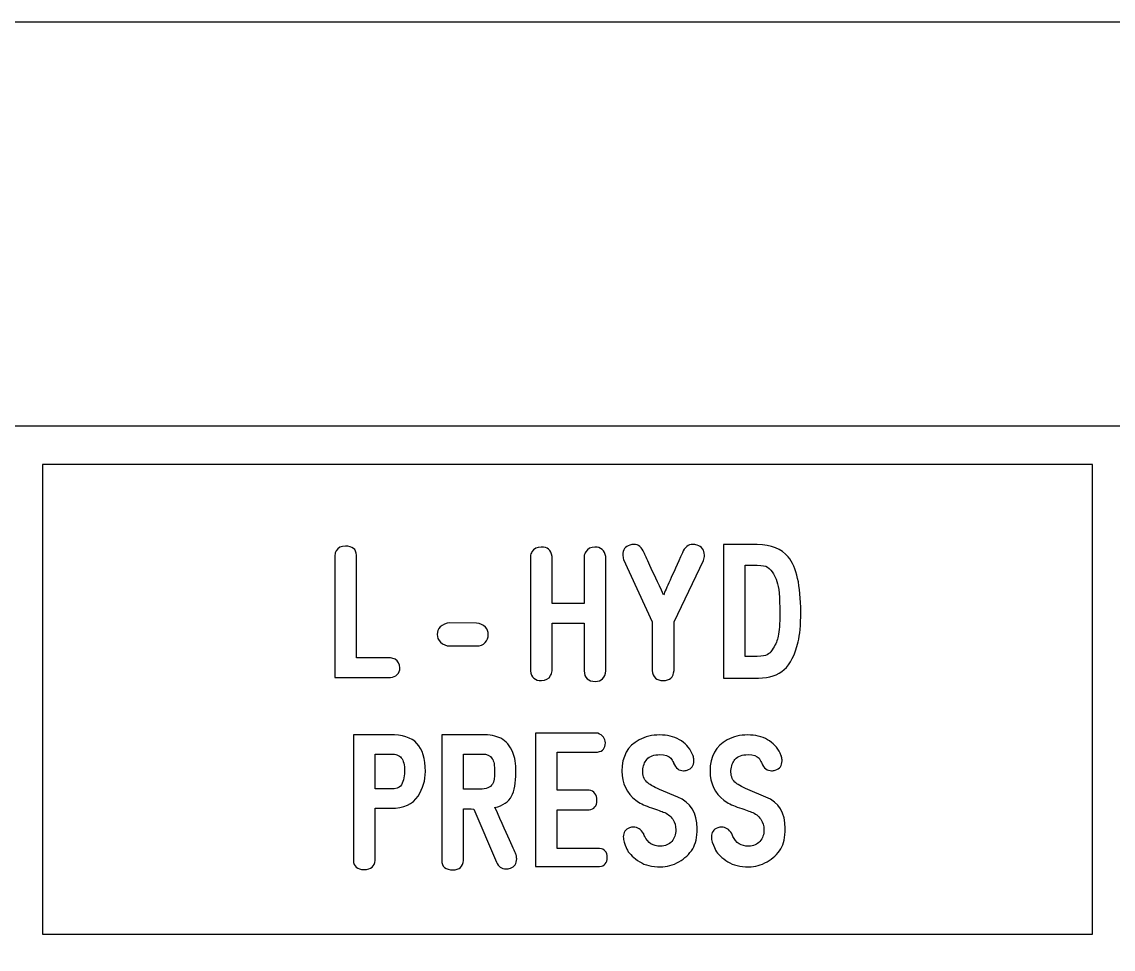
# Model space of a CAD drawing. Extents: x -224 to 225, y -79 to 79.
# Drawn here: x 127.49 to 152.49, y 57.14 to 78.38 of the extents above; entities that cross this region are included whole.
import ezdxf

# ---------------------------------------------------------------- set-up
doc = ezdxf.new("R2010")
doc.units = 0
doc.header["$MEASUREMENT"] = 0
doc.layers.add('PLAN_1', color=7, linetype='CONTINUOUS')

msp = doc.modelspace()

# ---------------------------------------------------------------- linework, layer by layer
at = {"layer": 'PLAN_1', "color": 250}
for points, knots in [([(223.9759, 78.3773), (223.9759, 78.3773), (80.9759, 78.3773), (80.9759, 78.3773), (80.9759, 78.3773), (80.4251, 78.3773), (79.9759, 77.9273), (79.9759, 77.3758), (79.9759, 77.3758), (79.9759, 77.3758), (79.9758, 71.3342), (79.9758, 71.3342), (79.9758, 71.3342), (79.9758, 70.7827), (80.4251, 70.3325), (80.9759, 70.3325), (80.9759, 70.3325), (80.9759, 70.3325), (84.7471, 70.3329), (84.7471, 70.3329), (84.7471, 70.3329), (84.7471, 70.3329), (84.7471, 70.3312), (84.7471, 70.3312), (84.7471, 70.3312), (84.7774, 70.3321), (84.8074, 70.3317), (84.8374, 70.3317), (84.8374, 70.3317), (88.2125, 70.3329), (90.9501, 67.5933), (90.9501, 64.2164), (90.9501, 64.2164), (90.9499, 60.8399), (88.2127, 58.101), (84.8374, 58.101), (84.8374, 58.101), (84.8072, 58.1014), (84.7774, 58.1018), (84.7474, 58.1024), (84.7474, 58.1024), (84.7474, 58.1024), (84.7471, 58.1014), (84.7471, 58.1014), (84.7471, 58.1014), (84.7471, 58.1014), (80.9759, 58.1014), (80.9759, 58.1014), (80.9759, 58.1014), (80.4251, 58.1014), (79.9759, 57.6514), (79.9759, 57.0999), (79.9759, 57.0999), (79.9759, 57.0999), (79.9758, -57.5), (79.9758, -57.5), (79.9758, -57.5), (79.9758, -58.0516), (80.4251, -58.5014), (80.9759, -58.5014), (80.9759, -58.5014), (80.9759, -58.5014), (84.7471, -58.5013), (84.7471, -58.5013), (84.7471, -58.5013), (84.7471, -58.5013), (84.7471, -58.502), (84.7471, -58.502), (84.7471, -58.502), (84.7774, -58.5013), (84.8074, -58.5014), (84.8374, -58.5014), (84.8374, -58.5014), (88.2125, -58.5013), (90.9501, -61.2399), (90.9501, -64.6167), (90.9501, -64.6167), (90.9499, -67.9901), (88.2177, -70.7272), (84.8467, -70.7321), (84.8467, -70.7321), (84.8397, -70.7321), (84.8338, -70.732), (84.8269, -70.7319), (84.8269, -70.7319), (84.8002, -70.7315), (84.7739, -70.7314), (84.7474, -70.7309), (84.7474, -70.7309), (84.7474, -70.7309), (84.7471, -70.7314), (84.7471, -70.7314), (84.7471, -70.7314), (84.7471, -70.7314), (80.9759, -70.7314), (80.9759, -70.7314), (80.9759, -70.7314), (80.4251, -70.7314), (79.9759, -71.181), (79.9759, -71.7325), (79.9759, -71.7325), (79.9759, -71.7325), (79.9758, -77.6209), (79.9758, -77.6209), (79.9758, -77.6209), (79.9758, -77.9033), (80.0791, -78.1466), (80.2822, -78.3424), (80.2822, -78.3424), (80.4854, -78.5379), (80.7318, -78.6325), (81.0136, -78.6218), (81.0136, -78.6218), (81.0136, -78.6218), (224.0136, -78.5346), (224.0136, -78.5346), (224.0136, -78.5346), (224.5508, -78.5142), (224.9758, -78.0725), (224.9758, -77.5342), (224.9758, -77.5342), (224.9758, -77.5342), (224.9758, -71.7378), (224.9758, -71.7378), (224.9758, -71.7378), (224.9758, -71.1866), (224.5266, -70.7368), (223.9758, -70.7368), (223.9758, -70.7368), (223.9758, -70.7368), (220.4778, -70.7365), (220.4778, -70.7365), (220.4778, -70.7365), (220.4778, -70.7365), (220.4778, -70.735), (220.4778, -70.735), (220.4778, -70.735), (220.4481, -70.7357), (220.4179, -70.7368), (220.3879, -70.7368), (220.3879, -70.7368), (217.0127, -70.7365), (214.2753, -67.9983), (214.2753, -64.6215), (214.2753, -64.6215), (214.2753, -61.2481), (217.0057, -58.5128), (220.3752, -58.506), (220.3752, -58.506), (220.381, -58.5058), (220.3857, -58.506), (220.3914, -58.5058), (220.3914, -58.5058), (220.4203, -58.5054), (220.4492, -58.5066), (220.4779, -58.5072), (220.4779, -58.5072), (220.4779, -58.5072), (220.4778, -58.505), (220.4778, -58.505), (220.4778, -58.505), (220.4778, -58.505), (223.9759, -58.505), (223.9759, -58.505), (223.9759, -58.505), (224.5267, -58.505), (224.9758, -58.0556), (224.9758, -57.5041), (224.9758, -57.5041), (224.9758, -57.5041), (224.9758, 57.096), (224.9758, 57.096), (224.9758, 57.096), (224.9758, 57.6478), (224.5266, 58.0971), (223.9758, 58.0971), (223.9758, 58.0971), (223.9758, 58.0971), (220.4778, 58.0973), (220.4778, 58.0973), (220.4778, 58.0973), (220.4778, 58.0973), (220.4778, 58.099), (220.4778, 58.099), (220.4778, 58.099), (220.4481, 58.0981), (220.4179, 58.0971), (220.3879, 58.0971), (220.3879, 58.0971), (217.0127, 58.0973), (214.2753, 60.8356), (214.2753, 64.2126), (214.2753, 64.2126), (214.2753, 67.5856), (217.0053, 70.3207), (220.3743, 70.3279), (220.3743, 70.3279), (220.3808, 70.3282), (220.386, 70.3279), (220.3923, 70.328), (220.3923, 70.328), (220.4209, 70.3288), (220.4495, 70.3274), (220.4779, 70.3268), (220.4779, 70.3268), (220.4779, 70.3268), (220.4778, 70.3291), (220.4778, 70.3291), (220.4778, 70.3291), (220.4778, 70.3291), (223.9759, 70.3291), (223.9759, 70.3291), (223.9759, 70.3291), (224.5267, 70.3291), (224.9758, 70.7785), (224.9758, 71.3299), (224.9758, 71.3299), (224.9758, 71.3299), (224.9758, 77.3759), (224.9758, 77.3759), (224.9758, 77.3759), (224.9758, 77.9276), (224.5265, 78.377), (223.9759, 78.3773)], [0, 0, 0, 0, 0.0175439, 0.0175439, 0.0175439, 0.0175439, 0.0350877, 0.0350877, 0.0350877, 0.0350877, 0.0526316, 0.0526316, 0.0526316, 0.0526316, 0.0701754, 0.0701754, 0.0701754, 0.0701754, 0.0877193, 0.0877193, 0.0877193, 0.0877193, 0.1052632, 0.1052632, 0.1052632, 0.1052632, 0.122807, 0.122807, 0.122807, 0.122807, 0.1403509, 0.1403509, 0.1403509, 0.1403509, 0.1578947, 0.1578947, 0.1578947, 0.1578947, 0.1754386, 0.1754386, 0.1754386, 0.1754386, 0.1929825, 0.1929825, 0.1929825, 0.1929825, 0.2105263, 0.2105263, 0.2105263, 0.2105263, 0.2280702, 0.2280702, 0.2280702, 0.2280702, 0.245614, 0.245614, 0.245614, 0.245614, 0.2631579, 0.2631579, 0.2631579, 0.2631579, 0.2807018, 0.2807018, 0.2807018, 0.2807018, 0.2982456, 0.2982456, 0.2982456, 0.2982456, 0.3157895, 0.3157895, 0.3157895, 0.3157895, 0.3333333, 0.3333333, 0.3333333, 0.3333333, 0.3508772, 0.3508772, 0.3508772, 0.3508772, 0.3684211, 0.3684211, 0.3684211, 0.3684211, 0.3859649, 0.3859649, 0.3859649, 0.3859649, 0.4035088, 0.4035088, 0.4035088, 0.4035088, 0.4210526, 0.4210526, 0.4210526, 0.4210526, 0.4385965, 0.4385965, 0.4385965, 0.4385965, 0.4561404, 0.4561404, 0.4561404, 0.4561404, 0.4736842, 0.4736842, 0.4736842, 0.4736842, 0.4912281, 0.4912281, 0.4912281, 0.4912281, 0.5087719, 0.5087719, 0.5087719, 0.5087719, 0.5263158, 0.5263158, 0.5263158, 0.5263158, 0.5438596, 0.5438596, 0.5438596, 0.5438596, 0.5614035, 0.5614035, 0.5614035, 0.5614035, 0.5789474, 0.5789474, 0.5789474, 0.5789474, 0.5964912, 0.5964912, 0.5964912, 0.5964912, 0.6140351, 0.6140351, 0.6140351, 0.6140351, 0.6315789, 0.6315789, 0.6315789, 0.6315789, 0.6491228, 0.6491228, 0.6491228, 0.6491228, 0.6666667, 0.6666667, 0.6666667, 0.6666667, 0.6842105, 0.6842105, 0.6842105, 0.6842105, 0.7017544, 0.7017544, 0.7017544, 0.7017544, 0.7192982, 0.7192982, 0.7192982, 0.7192982, 0.7368421, 0.7368421, 0.7368421, 0.7368421, 0.754386, 0.754386, 0.754386, 0.754386, 0.7719298, 0.7719298, 0.7719298, 0.7719298, 0.7894737, 0.7894737, 0.7894737, 0.7894737, 0.8070175, 0.8070175, 0.8070175, 0.8070175, 0.8245614, 0.8245614, 0.8245614, 0.8245614, 0.8421053, 0.8421053, 0.8421053, 0.8421053, 0.8596491, 0.8596491, 0.8596491, 0.8596491, 0.877193, 0.877193, 0.877193, 0.877193, 0.8947368, 0.8947368, 0.8947368, 0.8947368, 0.9122807, 0.9122807, 0.9122807, 0.9122807, 0.9298246, 0.9298246, 0.9298246, 0.9298246, 0.9473684, 0.9473684, 0.9473684, 0.9473684, 0.9649123, 0.9649123, 0.9649123, 0.9649123, 1, 1, 1, 1]), ([(101.9357, 69.1187), (101.9357, 69.1187), (203.0161, 69.1187), (203.0161, 69.1187), (203.0161, 69.1187), (203.0161, 69.1187), (203.0161, -69.3472), (203.0161, -69.3472), (203.0161, -69.3472), (203.0161, -69.3472), (101.9357, -69.3472), (101.9357, -69.3472), (101.9357, -69.3472), (101.9357, -69.3472), (101.9357, 69.1187), (101.9357, 69.1187)], [0, 0, 0, 0, 0.2, 0.2, 0.2, 0.2, 0.4, 0.4, 0.4, 0.4, 0.6, 0.6, 0.6, 0.6, 1, 1, 1, 1]), ([(127.9581, 68.2396), (127.9581, 68.2396), (152.0173, 68.2396), (152.0173, 68.2396), (152.0173, 68.2396), (152.0173, 68.2396), (152.0173, 57.4852), (152.0173, 57.4852), (152.0173, 57.4852), (152.0173, 57.4852), (127.9581, 57.4852), (127.9581, 57.4852), (127.9581, 57.4852), (127.9581, 57.4852), (127.9581, 68.2396), (127.9581, 68.2396)], [0, 0, 0, 0, 0.2, 0.2, 0.2, 0.2, 0.4, 0.4, 0.4, 0.4, 0.6, 0.6, 0.6, 0.6, 1, 1, 1, 1])]:
    msp.add_open_spline(points, degree=3, knots=knots, dxfattribs=at)
at = {"layer": 'PLAN_1', "color": 7}
for points, knots in [([(134.6574, 63.3592), (134.6574, 63.3592), (134.6574, 66.1637), (134.6574, 66.1637), (134.6574, 66.1637), (134.6625, 66.2031), (134.6732, 66.2374), (134.691, 66.266), (134.691, 66.266), (134.7318, 66.3342), (134.8016, 66.3683), (134.8995, 66.3683), (134.8995, 66.3683), (135.0624, 66.3699), (135.1467, 66.3016), (135.1544, 66.1637), (135.1544, 66.1637), (135.1544, 66.1637), (135.1545, 63.8117), (135.1545, 63.8117), (135.1545, 63.8117), (135.1545, 63.8117), (135.9331, 63.8117), (135.9331, 63.8117), (135.9331, 63.8117), (135.9738, 63.8067), (136.0094, 63.7965), (136.0392, 63.7798), (136.0392, 63.7798), (136.1099, 63.7405), (136.146, 63.6744), (136.1473, 63.5829), (136.1473, 63.5829), (136.15, 63.5207), (136.1301, 63.469), (136.0882, 63.4289), (136.0882, 63.4289), (136.047, 63.3885), (135.9954, 63.3654), (135.9331, 63.359), (135.9331, 63.359), (135.9331, 63.359), (134.6574, 63.3592), (134.6574, 63.3592)], [0, 0, 0, 0, 0.0833333, 0.0833333, 0.0833333, 0.0833333, 0.1666667, 0.1666667, 0.1666667, 0.1666667, 0.25, 0.25, 0.25, 0.25, 0.3333333, 0.3333333, 0.3333333, 0.3333333, 0.4166667, 0.4166667, 0.4166667, 0.4166667, 0.5, 0.5, 0.5, 0.5, 0.5833333, 0.5833333, 0.5833333, 0.5833333, 0.6666667, 0.6666667, 0.6666667, 0.6666667, 0.75, 0.75, 0.75, 0.75, 0.8333333, 0.8333333, 0.8333333, 0.8333333, 1, 1, 1, 1]), ([(140.3664, 63.5174), (140.3664, 63.5174), (140.3664, 64.6052), (140.3664, 64.6052), (140.3664, 64.6052), (140.3664, 64.6052), (139.6362, 64.6052), (139.6362, 64.6052), (139.6362, 64.6052), (139.6362, 64.6052), (139.6362, 63.5174), (139.6362, 63.5174), (139.6362, 63.5174), (139.6298, 63.4735), (139.6182, 63.4367), (139.6004, 63.4054), (139.6004, 63.4054), (139.5586, 63.3299), (139.4905, 63.291), (139.3957, 63.2898), (139.3957, 63.2898), (139.2421, 63.2874), (139.1554, 63.3629), (139.137, 63.5167), (139.137, 63.5167), (139.137, 63.5167), (139.1371, 66.1358), (139.1371, 66.1358), (139.1371, 66.1358), (139.1423, 66.1771), (139.1535, 66.212), (139.1726, 66.2418), (139.1726, 66.2418), (139.2159, 66.3112), (139.2877, 66.3475), (139.3881, 66.3499), (139.3881, 66.3499), (139.5286, 66.3525), (139.6112, 66.2814), (139.636, 66.1358), (139.636, 66.1358), (139.636, 66.1358), (139.6362, 65.0595), (139.6362, 65.0595), (139.6362, 65.0595), (139.6362, 65.0595), (140.3664, 65.0595), (140.3664, 65.0595), (140.3664, 65.0595), (140.3664, 65.0595), (140.3664, 66.1358), (140.3664, 66.1358), (140.3664, 66.1358), (140.3742, 66.1771), (140.3868, 66.212), (140.4058, 66.2418), (140.4058, 66.2418), (140.4517, 66.3112), (140.5222, 66.3475), (140.6175, 66.3499), (140.6175, 66.3499), (140.6825, 66.3513), (140.737, 66.3316), (140.7828, 66.2914), (140.7828, 66.2914), (140.828, 66.2507), (140.8546, 66.1993), (140.8635, 66.1358), (140.8635, 66.1358), (140.8635, 66.1358), (140.8637, 63.5174), (140.8637, 63.5174), (140.8637, 63.5174), (140.8476, 63.3533), (140.7669, 63.2713), (140.6213, 63.2713), (140.6213, 63.2713), (140.4613, 63.2715), (140.3766, 63.3533), (140.3664, 63.5174)], [0, 0, 0, 0, 0.047619, 0.047619, 0.047619, 0.047619, 0.0952381, 0.0952381, 0.0952381, 0.0952381, 0.1428571, 0.1428571, 0.1428571, 0.1428571, 0.1904762, 0.1904762, 0.1904762, 0.1904762, 0.2380952, 0.2380952, 0.2380952, 0.2380952, 0.2857143, 0.2857143, 0.2857143, 0.2857143, 0.3333333, 0.3333333, 0.3333333, 0.3333333, 0.3809524, 0.3809524, 0.3809524, 0.3809524, 0.4285714, 0.4285714, 0.4285714, 0.4285714, 0.4761905, 0.4761905, 0.4761905, 0.4761905, 0.5238095, 0.5238095, 0.5238095, 0.5238095, 0.5714286, 0.5714286, 0.5714286, 0.5714286, 0.6190476, 0.6190476, 0.6190476, 0.6190476, 0.6666667, 0.6666667, 0.6666667, 0.6666667, 0.7142857, 0.7142857, 0.7142857, 0.7142857, 0.7619048, 0.7619048, 0.7619048, 0.7619048, 0.8095238, 0.8095238, 0.8095238, 0.8095238, 0.8571429, 0.8571429, 0.8571429, 0.8571429, 0.9047619, 0.9047619, 0.9047619, 0.9047619, 1, 1, 1, 1]), ([(142.4274, 64.6348), (142.4274, 64.6348), (142.4274, 63.5186), (142.4274, 63.5186), (142.4274, 63.5186), (142.4147, 63.3674), (142.3333, 63.2916), (142.1813, 63.2916), (142.1813, 63.2916), (142.0238, 63.293), (141.9404, 63.3685), (141.9302, 63.5186), (141.9302, 63.5186), (141.9302, 63.5186), (141.9303, 64.6348), (141.9303, 64.6348), (141.9303, 64.6348), (141.9303, 64.6348), (141.2725, 66.0652), (141.2725, 66.0652), (141.2725, 66.0652), (141.2616, 66.0996), (141.2558, 66.1351), (141.2558, 66.1714), (141.2558, 66.1714), (141.2558, 66.2858), (141.3085, 66.3595), (141.4141, 66.3931), (141.4141, 66.3931), (141.4459, 66.4027), (141.4764, 66.4079), (141.505, 66.4079), (141.505, 66.4079), (141.6158, 66.408), (141.6944, 66.3435), (141.7414, 66.2158), (141.7414, 66.2158), (141.7727, 66.146), (141.9213, 65.8262), (142.1877, 65.2547), (142.1877, 65.2547), (142.2436, 65.3806), (142.3873, 65.7003), (142.6193, 66.2158), (142.6193, 66.2158), (142.6703, 66.3437), (142.7515, 66.4079), (142.8634, 66.4079), (142.8634, 66.4079), (142.8921, 66.408), (142.9225, 66.4027), (142.9543, 66.3931), (142.9543, 66.3931), (143.0676, 66.3584), (143.124, 66.282), (143.124, 66.1637), (143.124, 66.1637), (143.1241, 66.1231), (143.117, 66.083), (143.1031, 66.0441), (143.1031, 66.0441), (143.1031, 66.0441), (142.4274, 64.6348), (142.4274, 64.6348)], [0, 0, 0, 0, 0.0588235, 0.0588235, 0.0588235, 0.0588235, 0.1176471, 0.1176471, 0.1176471, 0.1176471, 0.1764706, 0.1764706, 0.1764706, 0.1764706, 0.2352941, 0.2352941, 0.2352941, 0.2352941, 0.2941176, 0.2941176, 0.2941176, 0.2941176, 0.3529412, 0.3529412, 0.3529412, 0.3529412, 0.4117647, 0.4117647, 0.4117647, 0.4117647, 0.4705882, 0.4705882, 0.4705882, 0.4705882, 0.5294118, 0.5294118, 0.5294118, 0.5294118, 0.5882353, 0.5882353, 0.5882353, 0.5882353, 0.6470588, 0.6470588, 0.6470588, 0.6470588, 0.7058824, 0.7058824, 0.7058824, 0.7058824, 0.7647059, 0.7647059, 0.7647059, 0.7647059, 0.8235294, 0.8235294, 0.8235294, 0.8235294, 0.8823529, 0.8823529, 0.8823529, 0.8823529, 1, 1, 1, 1]), ([(145.2728, 64.1768), (145.1996, 63.8825), (145.0927, 63.6706), (144.9522, 63.5421), (144.9522, 63.5421), (144.8124, 63.4139), (144.616, 63.3496), (144.3642, 63.3496), (144.3642, 63.3496), (144.3642, 63.3496), (143.5597, 63.3497), (143.5597, 63.3497), (143.5597, 63.3497), (143.5597, 63.3497), (143.5597, 66.4039), (143.5597, 66.4039), (143.5597, 66.4039), (143.5597, 66.4039), (144.3346, 66.4039), (144.3346, 66.4039), (144.3346, 66.4039), (144.6549, 66.4039), (144.8912, 66.3106), (145.0438, 66.1231), (145.0438, 66.1231), (145.2353, 65.888), (145.3305, 65.4664), (145.3305, 64.858), (145.3305, 64.858), (145.3305, 64.5598), (145.3114, 64.333), (145.2728, 64.1768)], [0, 0, 0, 0, 0.1111111, 0.1111111, 0.1111111, 0.1111111, 0.2222222, 0.2222222, 0.2222222, 0.2222222, 0.3333333, 0.3333333, 0.3333333, 0.3333333, 0.4444444, 0.4444444, 0.4444444, 0.4444444, 0.5555556, 0.5555556, 0.5555556, 0.5555556, 0.6666667, 0.6666667, 0.6666667, 0.6666667, 0.7777778, 0.7777778, 0.7777778, 0.7777778, 1, 1, 1, 1]), ([(144.7852, 65.5607), (144.7578, 65.6322), (144.731, 65.692), (144.705, 65.7391), (144.705, 65.7391), (144.6713, 65.8002), (144.6255, 65.851), (144.567, 65.8916), (144.567, 65.8916), (144.5308, 65.9177), (144.4513, 65.931), (144.3286, 65.931), (144.3286, 65.931), (144.3286, 65.931), (144.0568, 65.931), (144.0568, 65.931), (144.0568, 65.931), (144.0568, 65.931), (144.0568, 63.845), (144.0568, 63.845), (144.0568, 63.845), (144.0568, 63.845), (144.3358, 63.845), (144.3358, 63.845), (144.3358, 63.845), (144.4477, 63.845), (144.5231, 63.8575), (144.5632, 63.8829), (144.5632, 63.8829), (144.6027, 63.9085), (144.6274, 63.9273), (144.6376, 63.9394), (144.6376, 63.9394), (144.6465, 63.9485), (144.6674, 63.9788), (144.7011, 64.0309), (144.7011, 64.0309), (144.7584, 64.1233), (144.7965, 64.2146), (144.8162, 64.3069), (144.8162, 64.3069), (144.8398, 64.4201), (144.8518, 64.5961), (144.8518, 64.8357), (144.8518, 64.8357), (144.8519, 65.1995), (144.8295, 65.441), (144.7852, 65.5607)], [0, 0, 0, 0, 0.0769231, 0.0769231, 0.0769231, 0.0769231, 0.1538462, 0.1538462, 0.1538462, 0.1538462, 0.2307692, 0.2307692, 0.2307692, 0.2307692, 0.3076923, 0.3076923, 0.3076923, 0.3076923, 0.3846154, 0.3846154, 0.3846154, 0.3846154, 0.4615385, 0.4615385, 0.4615385, 0.4615385, 0.5384615, 0.5384615, 0.5384615, 0.5384615, 0.6153846, 0.6153846, 0.6153846, 0.6153846, 0.6923077, 0.6923077, 0.6923077, 0.6923077, 0.7692308, 0.7692308, 0.7692308, 0.7692308, 0.8461538, 0.8461538, 0.8461538, 0.8461538, 1, 1, 1, 1]), ([(137.296, 64.0839), (137.2065, 64.0852), (137.1339, 64.1129), (137.078, 64.1677), (137.078, 64.1677), (137.0271, 64.2186), (137.0017, 64.2788), (137.0017, 64.3482), (137.0017, 64.3482), (137.0017, 64.4151), (137.0259, 64.4721), (137.0742, 64.5199), (137.0742, 64.5199), (137.1263, 64.5733), (137.2007, 64.6038), (137.296, 64.6126), (137.296, 64.6126), (137.296, 64.6126), (137.905, 64.6071), (137.905, 64.6071), (137.905, 64.6071), (137.9909, 64.5993), (138.0582, 64.5688), (138.1078, 64.5153), (138.1078, 64.5153), (138.1519, 64.4673), (138.1733, 64.4092), (138.1733, 64.3405), (138.1733, 64.3405), (138.1735, 64.2714), (138.1504, 64.2115), (138.1046, 64.1619), (138.1046, 64.1619), (138.0538, 64.1087), (137.987, 64.0825), (137.905, 64.0838), (137.905, 64.0838), (137.905, 64.0838), (137.296, 64.0839), (137.296, 64.0839)], [0, 0, 0, 0, 0.0909091, 0.0909091, 0.0909091, 0.0909091, 0.1818182, 0.1818182, 0.1818182, 0.1818182, 0.2727273, 0.2727273, 0.2727273, 0.2727273, 0.3636364, 0.3636364, 0.3636364, 0.3636364, 0.4545455, 0.4545455, 0.4545455, 0.4545455, 0.5454545, 0.5454545, 0.5454545, 0.5454545, 0.6363636, 0.6363636, 0.6363636, 0.6363636, 0.7272727, 0.7272727, 0.7272727, 0.7272727, 0.8181818, 0.8181818, 0.8181818, 0.8181818, 1, 1, 1, 1]), ([(136.5665, 60.6475), (136.4463, 60.4597), (136.2371, 60.3664), (135.9409, 60.3664), (135.9409, 60.3664), (135.9409, 60.3664), (135.5793, 60.3665), (135.5793, 60.3665), (135.5793, 60.3665), (135.5793, 60.3665), (135.5793, 59.172), (135.5793, 59.172), (135.5793, 59.172), (135.573, 59.0329), (135.4889, 58.9634), (135.3281, 58.9634), (135.3281, 58.9634), (135.1705, 58.9635), (135.0884, 59.0327), (135.082, 59.1719), (135.082, 59.1719), (135.082, 59.1719), (135.082, 62.0517), (135.082, 62.0517), (135.082, 62.0517), (135.082, 62.0517), (135.9186, 62.0517), (135.9186, 62.0517), (135.9186, 62.0517), (136.2042, 62.0517), (136.4113, 61.9854), (136.5397, 61.8531), (136.5397, 61.8531), (136.6681, 61.7211), (136.7323, 61.5054), (136.7323, 61.206), (136.7323, 61.206), (136.7324, 61.0064), (136.677, 60.8202), (136.5665, 60.6475)], [0, 0, 0, 0, 0.0909091, 0.0909091, 0.0909091, 0.0909091, 0.1818182, 0.1818182, 0.1818182, 0.1818182, 0.2727273, 0.2727273, 0.2727273, 0.2727273, 0.3636364, 0.3636364, 0.3636364, 0.3636364, 0.4545455, 0.4545455, 0.4545455, 0.4545455, 0.5454545, 0.5454545, 0.5454545, 0.5454545, 0.6363636, 0.6363636, 0.6363636, 0.6363636, 0.7272727, 0.7272727, 0.7272727, 0.7272727, 0.8181818, 0.8181818, 0.8181818, 0.8181818, 1, 1, 1, 1]), ([(138.3604, 59.1352), (138.3604, 59.1352), (137.8443, 60.3493), (137.8443, 60.3493), (137.8443, 60.3493), (137.7615, 60.3531), (137.682, 60.3537), (137.6057, 60.3511), (137.6057, 60.3511), (137.6057, 60.3511), (137.6058, 59.1727), (137.6058, 59.1727), (137.6058, 59.1727), (137.5925, 59.0282), (137.5123, 58.9563), (137.3654, 58.9563), (137.3654, 58.9563), (137.192, 58.9565), (137.1061, 59.0282), (137.1086, 59.1726), (137.1086, 59.1726), (137.1086, 59.1726), (137.1087, 62.0517), (137.1087, 62.0517), (137.1087, 62.0517), (137.1087, 62.0517), (138.0304, 62.0517), (138.0304, 62.0517), (138.0304, 62.0517), (138.209, 62.0517), (138.352, 62.0241), (138.4588, 61.9696), (138.4588, 61.9696), (138.5817, 61.906), (138.6749, 61.7979), (138.7385, 61.6435), (138.7385, 61.6435), (138.7831, 61.5355), (138.8052, 61.386), (138.8052, 61.1947), (138.8052, 61.1947), (138.8053, 60.947), (138.7728, 60.7637), (138.7086, 60.6453), (138.7086, 60.6453), (138.6374, 60.5152), (138.5103, 60.428), (138.3266, 60.3847), (138.3266, 60.3847), (138.3266, 60.3847), (138.3247, 60.3906), (138.3247, 60.3906), (138.3247, 60.3906), (138.6527, 59.6641), (138.8154, 59.299), (138.8129, 59.2953), (138.8129, 59.2953), (138.82, 59.268), (138.8237, 59.2399), (138.8237, 59.2113), (138.8237, 59.2113), (138.8238, 59.0982), (138.7754, 59.0263), (138.6787, 58.9952), (138.6787, 58.9952), (138.644, 58.9844), (138.6114, 58.9786), (138.5802, 58.9786), (138.5802, 58.9786), (138.4787, 58.9789), (138.4054, 59.0307), (138.3604, 59.1352)], [0, 0, 0, 0, 0.0526316, 0.0526316, 0.0526316, 0.0526316, 0.1052632, 0.1052632, 0.1052632, 0.1052632, 0.1578947, 0.1578947, 0.1578947, 0.1578947, 0.2105263, 0.2105263, 0.2105263, 0.2105263, 0.2631579, 0.2631579, 0.2631579, 0.2631579, 0.3157895, 0.3157895, 0.3157895, 0.3157895, 0.3684211, 0.3684211, 0.3684211, 0.3684211, 0.4210526, 0.4210526, 0.4210526, 0.4210526, 0.4736842, 0.4736842, 0.4736842, 0.4736842, 0.5263158, 0.5263158, 0.5263158, 0.5263158, 0.5789474, 0.5789474, 0.5789474, 0.5789474, 0.6315789, 0.6315789, 0.6315789, 0.6315789, 0.6842105, 0.6842105, 0.6842105, 0.6842105, 0.7368421, 0.7368421, 0.7368421, 0.7368421, 0.7894737, 0.7894737, 0.7894737, 0.7894737, 0.8421053, 0.8421053, 0.8421053, 0.8421053, 0.8947368, 0.8947368, 0.8947368, 0.8947368, 1, 1, 1, 1]), ([(139.2522, 59.0309), (139.2522, 59.0309), (139.2522, 62.0833), (139.2522, 62.0833), (139.2522, 62.0833), (139.2522, 62.0833), (140.6788, 62.0833), (140.6788, 62.0833), (140.6788, 62.0833), (140.7968, 62.039), (140.8553, 61.9664), (140.8553, 61.8672), (140.8553, 61.8672), (140.8554, 61.7406), (140.7968, 61.6695), (140.6786, 61.6548), (140.6786, 61.6548), (140.6786, 61.6548), (139.7493, 61.655), (139.7493, 61.655), (139.7493, 61.655), (139.7493, 61.655), (139.7493, 60.7796), (139.7493, 60.7796), (139.7493, 60.7796), (139.7493, 60.7796), (140.4815, 60.7796), (140.4815, 60.7796), (140.4815, 60.7796), (140.6018, 60.7624), (140.6621, 60.6841), (140.6621, 60.5449), (140.6621, 60.5449), (140.6623, 60.4173), (140.6017, 60.3459), (140.4815, 60.3326), (140.4815, 60.3326), (140.4815, 60.3326), (139.7493, 60.3327), (139.7493, 60.3327), (139.7493, 60.3327), (139.7493, 60.3327), (139.7493, 59.4478), (139.7493, 59.4478), (139.7493, 59.4478), (139.7493, 59.4478), (140.7212, 59.4478), (140.7212, 59.4478), (140.7212, 59.4478), (140.8395, 59.4364), (140.8985, 59.3677), (140.8985, 59.2411), (140.8985, 59.2411), (140.8986, 59.1135), (140.8394, 59.0434), (140.7218, 59.0307), (140.7218, 59.0307), (140.7218, 59.0307), (139.2522, 59.0309), (139.2522, 59.0309)], [0, 0, 0, 0, 0.0625, 0.0625, 0.0625, 0.0625, 0.125, 0.125, 0.125, 0.125, 0.1875, 0.1875, 0.1875, 0.1875, 0.25, 0.25, 0.25, 0.25, 0.3125, 0.3125, 0.3125, 0.3125, 0.375, 0.375, 0.375, 0.375, 0.4375, 0.4375, 0.4375, 0.4375, 0.5, 0.5, 0.5, 0.5, 0.5625, 0.5625, 0.5625, 0.5625, 0.625, 0.625, 0.625, 0.625, 0.6875, 0.6875, 0.6875, 0.6875, 0.75, 0.75, 0.75, 0.75, 0.8125, 0.8125, 0.8125, 0.8125, 0.875, 0.875, 0.875, 0.875, 1, 1, 1, 1]), ([(142.8564, 59.4403), (142.777, 59.3161), (142.6714, 59.2163), (142.5399, 59.1407), (142.5399, 59.1407), (142.4046, 59.0625), (142.2646, 59.0232), (142.1209, 59.0232), (142.1209, 59.0232), (141.9222, 59.0232), (141.7624, 59.0625), (141.6423, 59.1407), (141.6423, 59.1407), (141.507, 59.2284), (141.4121, 59.3161), (141.3588, 59.4032), (141.3588, 59.4032), (141.3479, 59.4231), (141.3238, 59.4859), (141.2863, 59.5915), (141.2863, 59.5915), (141.2731, 59.6298), (141.2659, 59.6697), (141.2659, 59.7103), (141.2659, 59.7103), (141.2659, 59.8159), (141.3143, 59.8857), (141.4109, 59.9189), (141.4109, 59.9189), (141.441, 59.9292), (141.47, 59.934), (141.4986, 59.934), (141.4986, 59.934), (141.5928, 59.9341), (141.6702, 59.8851), (141.7313, 59.7865), (141.7313, 59.7865), (141.7315, 59.7786), (141.7395, 59.7568), (141.7554, 59.7236), (141.7554, 59.7236), (141.8261, 59.5731), (141.9474, 59.498), (142.1184, 59.498), (142.1184, 59.498), (142.2266, 59.498), (142.3129, 59.5349), (142.3771, 59.608), (142.3771, 59.608), (142.4383, 59.6759), (142.4687, 59.7657), (142.4687, 59.8763), (142.4687, 59.8763), (142.4689, 59.9626), (142.4451, 60.0422), (142.3981, 60.1147), (142.3981, 60.1147), (142.346, 60.1928), (142.2735, 60.2474), (142.182, 60.2787), (142.182, 60.2787), (142.1103, 60.3059), (142.0021, 60.3447), (141.8578, 60.3955), (141.8578, 60.3955), (141.7352, 60.4384), (141.6334, 60.4903), (141.5526, 60.552), (141.5526, 60.552), (141.3404, 60.7135), (141.2342, 60.9353), (141.2342, 61.2168), (141.2342, 61.2168), (141.2344, 61.5525), (141.3657, 61.7916), (141.6289, 61.934), (141.6289, 61.934), (141.7656, 62.0083), (141.922, 62.0458), (142.0981, 62.0458), (142.0981, 62.0458), (142.2673, 62.0458), (142.4184, 62.0089), (142.5526, 61.9358), (142.5526, 61.9358), (142.6818, 61.8642), (142.7776, 61.7604), (142.8393, 61.6249), (142.8393, 61.6249), (142.8393, 61.6249), (142.8636, 61.5693), (142.8636, 61.5693), (142.8636, 61.5693), (142.8647, 61.5667), (142.8653, 61.5639), (142.8653, 61.5614), (142.8653, 61.5614), (142.8636, 61.5667), (142.8621, 61.5691), (142.8621, 61.5691), (142.8621, 61.5691), (142.8622, 61.5679), (142.8647, 61.5589), (142.871, 61.5429), (142.871, 61.5429), (142.88, 61.5144), (142.8844, 61.4846), (142.8844, 61.4533), (142.8844, 61.4533), (142.8844, 61.3449), (142.8316, 61.2735), (142.7261, 61.241), (142.7261, 61.241), (142.6977, 61.2314), (142.6702, 61.2264), (142.6441, 61.2264), (142.6441, 61.2264), (142.5439, 61.2265), (142.468, 61.2837), (142.4184, 61.3975), (142.4184, 61.3975), (142.4161, 61.4126), (142.3949, 61.4501), (142.3555, 61.5112), (142.3555, 61.5112), (142.3091, 61.5673), (142.2265, 61.5952), (142.1057, 61.5952), (142.1057, 61.5952), (141.9704, 61.5953), (141.8705, 61.5583), (141.8056, 61.4852), (141.8056, 61.4852), (141.7503, 61.4211), (141.7192, 61.3371), (141.7128, 61.2341), (141.7128, 61.2341), (141.7067, 61.1222), (141.7363, 61.0331), (141.8025, 60.9676), (141.8025, 60.9676), (141.8547, 60.9155), (141.9531, 60.8589), (142.0981, 60.798), (142.0981, 60.798), (142.0981, 60.798), (142.5139, 60.6233), (142.5139, 60.6233), (142.5139, 60.6233), (142.8096, 60.4987), (142.9569, 60.2595), (142.9569, 59.9062), (142.9569, 59.9062), (142.957, 59.7007), (142.9232, 59.5457), (142.8564, 59.4403)], [0, 0, 0, 0, 0.025, 0.025, 0.025, 0.025, 0.05, 0.05, 0.05, 0.05, 0.075, 0.075, 0.075, 0.075, 0.1, 0.1, 0.1, 0.1, 0.125, 0.125, 0.125, 0.125, 0.15, 0.15, 0.15, 0.15, 0.175, 0.175, 0.175, 0.175, 0.2, 0.2, 0.2, 0.2, 0.225, 0.225, 0.225, 0.225, 0.25, 0.25, 0.25, 0.25, 0.275, 0.275, 0.275, 0.275, 0.3, 0.3, 0.3, 0.3, 0.325, 0.325, 0.325, 0.325, 0.35, 0.35, 0.35, 0.35, 0.375, 0.375, 0.375, 0.375, 0.4, 0.4, 0.4, 0.4, 0.425, 0.425, 0.425, 0.425, 0.45, 0.45, 0.45, 0.45, 0.475, 0.475, 0.475, 0.475, 0.5, 0.5, 0.5, 0.5, 0.525, 0.525, 0.525, 0.525, 0.55, 0.55, 0.55, 0.55, 0.575, 0.575, 0.575, 0.575, 0.6, 0.6, 0.6, 0.6, 0.625, 0.625, 0.625, 0.625, 0.65, 0.65, 0.65, 0.65, 0.675, 0.675, 0.675, 0.675, 0.7, 0.7, 0.7, 0.7, 0.725, 0.725, 0.725, 0.725, 0.75, 0.75, 0.75, 0.75, 0.775, 0.775, 0.775, 0.775, 0.8, 0.8, 0.8, 0.8, 0.825, 0.825, 0.825, 0.825, 0.85, 0.85, 0.85, 0.85, 0.875, 0.875, 0.875, 0.875, 0.9, 0.9, 0.9, 0.9, 0.925, 0.925, 0.925, 0.925, 0.95, 0.95, 0.95, 0.95, 1, 1, 1, 1]), ([(144.8753, 59.4403), (144.7959, 59.3161), (144.6903, 59.2163), (144.5588, 59.1407), (144.5588, 59.1407), (144.4235, 59.0625), (144.2835, 59.0232), (144.1398, 59.0232), (144.1398, 59.0232), (143.9411, 59.0232), (143.7813, 59.0625), (143.6612, 59.1407), (143.6612, 59.1407), (143.5259, 59.2284), (143.431, 59.3161), (143.3777, 59.4032), (143.3777, 59.4032), (143.3668, 59.4231), (143.3427, 59.4859), (143.3052, 59.5915), (143.3052, 59.5915), (143.292, 59.6298), (143.2848, 59.6697), (143.2848, 59.7103), (143.2848, 59.7103), (143.2848, 59.8159), (143.3332, 59.8857), (143.4298, 59.9189), (143.4298, 59.9189), (143.4599, 59.9292), (143.4889, 59.934), (143.5175, 59.934), (143.5175, 59.934), (143.6117, 59.9341), (143.6891, 59.8851), (143.7502, 59.7865), (143.7502, 59.7865), (143.7504, 59.7786), (143.7584, 59.7568), (143.7743, 59.7236), (143.7743, 59.7236), (143.845, 59.5731), (143.9663, 59.498), (144.1373, 59.498), (144.1373, 59.498), (144.2455, 59.498), (144.3318, 59.5349), (144.396, 59.608), (144.396, 59.608), (144.457, 59.6759), (144.4876, 59.7657), (144.4876, 59.8763), (144.4876, 59.8763), (144.4878, 59.9626), (144.464, 60.0422), (144.417, 60.1147), (144.417, 60.1147), (144.3649, 60.1928), (144.2924, 60.2474), (144.2009, 60.2787), (144.2009, 60.2787), (144.129, 60.3059), (144.021, 60.3447), (143.8767, 60.3955), (143.8767, 60.3955), (143.7541, 60.4384), (143.6523, 60.4903), (143.5715, 60.552), (143.5715, 60.552), (143.3593, 60.7135), (143.2531, 60.9353), (143.2531, 61.2168), (143.2531, 61.2168), (143.2533, 61.5525), (143.3846, 61.7916), (143.6478, 61.934), (143.6478, 61.934), (143.7845, 62.0083), (143.9409, 62.0458), (144.117, 62.0458), (144.117, 62.0458), (144.2862, 62.0458), (144.4373, 62.0089), (144.5715, 61.9358), (144.5715, 61.9358), (144.7005, 61.8642), (144.7965, 61.7604), (144.8582, 61.6249), (144.8582, 61.6249), (144.8582, 61.6249), (144.8825, 61.5693), (144.8825, 61.5693), (144.8825, 61.5693), (144.8837, 61.5667), (144.8842, 61.5639), (144.8842, 61.5614), (144.8842, 61.5614), (144.8825, 61.5667), (144.881, 61.5691), (144.881, 61.5691), (144.881, 61.5691), (144.8811, 61.5679), (144.8836, 61.5589), (144.8899, 61.5429), (144.8899, 61.5429), (144.8989, 61.5144), (144.9033, 61.4846), (144.9033, 61.4533), (144.9033, 61.4533), (144.9035, 61.3449), (144.8505, 61.2735), (144.745, 61.241), (144.745, 61.241), (144.7166, 61.2314), (144.6891, 61.2264), (144.663, 61.2264), (144.663, 61.2264), (144.5628, 61.2265), (144.4869, 61.2837), (144.4373, 61.3975), (144.4373, 61.3975), (144.435, 61.4126), (144.4138, 61.4501), (144.3744, 61.5112), (144.3744, 61.5112), (144.328, 61.5673), (144.2454, 61.5952), (144.1246, 61.5952), (144.1246, 61.5952), (143.9893, 61.5953), (143.8894, 61.5583), (143.8245, 61.4852), (143.8245, 61.4852), (143.7692, 61.4211), (143.7381, 61.3371), (143.7317, 61.2341), (143.7317, 61.2341), (143.7256, 61.1222), (143.7552, 61.0331), (143.8214, 60.9676), (143.8214, 60.9676), (143.8736, 60.9155), (143.972, 60.8589), (144.117, 60.798), (144.117, 60.798), (144.117, 60.798), (144.5328, 60.6233), (144.5328, 60.6233), (144.5328, 60.6233), (144.8285, 60.4987), (144.9758, 60.2595), (144.9758, 59.9062), (144.9758, 59.9062), (144.9759, 59.7007), (144.9421, 59.5457), (144.8753, 59.4403)], [0, 0, 0, 0, 0.025, 0.025, 0.025, 0.025, 0.05, 0.05, 0.05, 0.05, 0.075, 0.075, 0.075, 0.075, 0.1, 0.1, 0.1, 0.1, 0.125, 0.125, 0.125, 0.125, 0.15, 0.15, 0.15, 0.15, 0.175, 0.175, 0.175, 0.175, 0.2, 0.2, 0.2, 0.2, 0.225, 0.225, 0.225, 0.225, 0.25, 0.25, 0.25, 0.25, 0.275, 0.275, 0.275, 0.275, 0.3, 0.3, 0.3, 0.3, 0.325, 0.325, 0.325, 0.325, 0.35, 0.35, 0.35, 0.35, 0.375, 0.375, 0.375, 0.375, 0.4, 0.4, 0.4, 0.4, 0.425, 0.425, 0.425, 0.425, 0.45, 0.45, 0.45, 0.45, 0.475, 0.475, 0.475, 0.475, 0.5, 0.5, 0.5, 0.5, 0.525, 0.525, 0.525, 0.525, 0.55, 0.55, 0.55, 0.55, 0.575, 0.575, 0.575, 0.575, 0.6, 0.6, 0.6, 0.6, 0.625, 0.625, 0.625, 0.625, 0.65, 0.65, 0.65, 0.65, 0.675, 0.675, 0.675, 0.675, 0.7, 0.7, 0.7, 0.7, 0.725, 0.725, 0.725, 0.725, 0.75, 0.75, 0.75, 0.75, 0.775, 0.775, 0.775, 0.775, 0.8, 0.8, 0.8, 0.8, 0.825, 0.825, 0.825, 0.825, 0.85, 0.85, 0.85, 0.85, 0.875, 0.875, 0.875, 0.875, 0.9, 0.9, 0.9, 0.9, 0.925, 0.925, 0.925, 0.925, 0.95, 0.95, 0.95, 0.95, 1, 1, 1, 1]), ([(136.2371, 61.3999), (136.2137, 61.4967), (136.1614, 61.5608), (136.082, 61.5919), (136.082, 61.5919), (136.0573, 61.6015), (136.0089, 61.6066), (135.937, 61.6066), (135.937, 61.6066), (135.937, 61.6066), (135.5793, 61.6066), (135.5793, 61.6066), (135.5793, 61.6066), (135.5793, 61.6066), (135.5793, 60.8097), (135.5793, 60.8097), (135.5793, 60.8097), (135.5793, 60.8097), (135.9448, 60.8097), (135.9448, 60.8097), (135.9448, 60.8097), (136.056, 60.8097), (136.129, 60.831), (136.1621, 60.8749), (136.1621, 60.8749), (136.2244, 60.9556), (136.2555, 61.0655), (136.2555, 61.206), (136.2555, 61.206), (136.2556, 61.2843), (136.2492, 61.3491), (136.2371, 61.3999)], [0, 0, 0, 0, 0.1111111, 0.1111111, 0.1111111, 0.1111111, 0.2222222, 0.2222222, 0.2222222, 0.2222222, 0.3333333, 0.3333333, 0.3333333, 0.3333333, 0.4444444, 0.4444444, 0.4444444, 0.4444444, 0.5555556, 0.5555556, 0.5555556, 0.5555556, 0.6666667, 0.6666667, 0.6666667, 0.6666667, 0.7777778, 0.7777778, 0.7777778, 0.7777778, 1, 1, 1, 1]), ([(138.265, 61.5023), (138.2102, 61.573), (138.1352, 61.6085), (138.0399, 61.6085), (138.0399, 61.6085), (138.0399, 61.6085), (137.6058, 61.6086), (137.6058, 61.6086), (137.6058, 61.6086), (137.6058, 61.6086), (137.6058, 60.8037), (137.6058, 60.8037), (137.6058, 60.8037), (137.6058, 60.8037), (137.9782, 60.8037), (137.9782, 60.8037), (137.9782, 60.8037), (138.1233, 60.8037), (138.2198, 60.8424), (138.2668, 60.9193), (138.2668, 60.9193), (138.3019, 60.9755), (138.3189, 61.0668), (138.3189, 61.1947), (138.3189, 61.1947), (138.3189, 61.3517), (138.3011, 61.4539), (138.265, 61.5023)], [0, 0, 0, 0, 0.125, 0.125, 0.125, 0.125, 0.25, 0.25, 0.25, 0.25, 0.375, 0.375, 0.375, 0.375, 0.5, 0.5, 0.5, 0.5, 0.625, 0.625, 0.625, 0.625, 0.75, 0.75, 0.75, 0.75, 1, 1, 1, 1])]:
    msp.add_open_spline(points, degree=3, knots=knots, dxfattribs=at)

doc.saveas('drawing.dxf')
